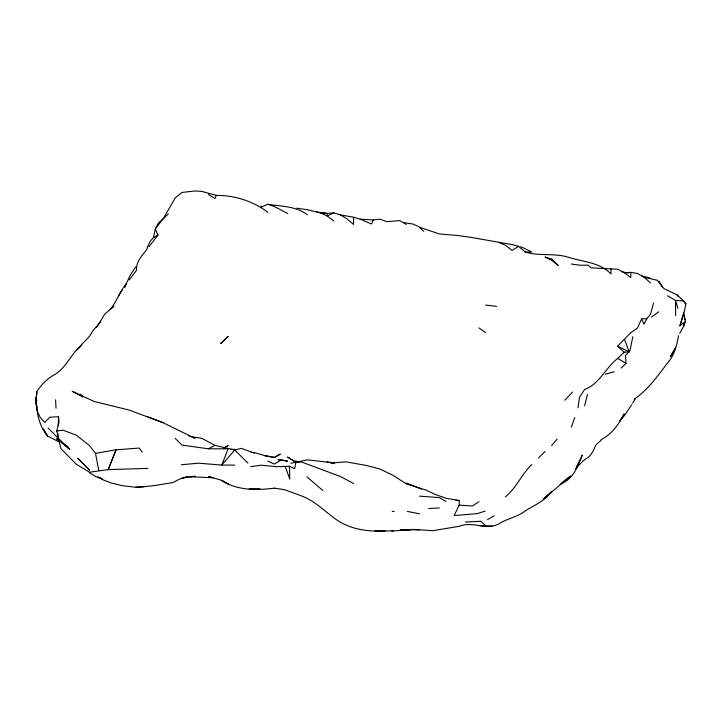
<?xml version="1.0" encoding="UTF-8"?>
<svg xmlns="http://www.w3.org/2000/svg" width="722" height="722" viewBox="0 0 722 722"><rect width="100%" height="100%" fill="white"/><g stroke="black" fill="none" stroke-linecap="round" stroke-linejoin="round"><path stroke-width="1.08" d="M406.378 224.425L399.78 220.643L386.577 221.627L379.98 219.145L373.373 219.966L371.487 223.955L360.179 219.172L353.572 217.232L340.369 214.858L333.772 212.891L327.174 213.378L327.165 215.977L333.772 220.968M571.4 264.053L580.912 265.299L588.033 265.136L591.21 267.844L611.011 268.927L611.011 274.017C600.009 262.194 582.952 261.951 568.413 257.267C554.352 252.772 539.325 256.481 525.201 252.014L518.595 246.346L513.261 244.83L470.888 237.348L457.387 235.444L439.391 233.973L421.332 227.854L412.984 224.037L403.923 222.665M624.214 272.708L630.811 272.384L630.811 277.582L624.214 272.708L617.608 269.18L611.011 268.927M135.745 266.987L130.204 275.208L124.644 287.239L126.142 283.954C119.762 291.832 116.585 301.652 110.24 309.413L113.895 306.263L104.889 313.944L97.993 325.207L93.309 330.125L89.537 336.19L76.333 350.35L80.972 345.874C70.187 354.466 65.937 369.132 53.022 375.467C46.379 379.555 40.892 385.241 36.732 391.811C35.432 407.064 37.49 423.868 47.481 436.07L59.827 442.279M36.56 395.078L36.732 391.811L36.1 403.806L36.732 407.027L36.642 404.979M36.732 400.575L36.308 396.784L36.1 403.806L36.443 397.262M60.657 441.792L69.736 449.436L57.787 437.749L57.941 433.326M58.211 425.592L58.518 416.747L49.935 417.172L44.638 422.469L40.197 417.406L37.697 412.352M675.657 315.731L675.503 300.397L667.462 295.758M678.499 335.667C677.173 343.609 675.07 351.731 670.891 358.708M578.006 407.795L579.477 397.398L584.603 389.447C599.639 383.987 605.541 367.769 617.608 358.473L624.214 352.237L629.079 351.813L630.026 350.36L632.815 336.723M679.763 333.347L683.626 326.353L684.203 323.438M630.811 272.384L637.418 273.43L644.015 277.221L657.219 280.235L663.816 288.511L677.019 294.82L683.617 301.02L685.9 303.763L684.086 312.436L679.934 325.821L685.476 321.398L683.337 312.87M129.139 279.974L136.521 270.335C135.781 261.554 142.433 255.398 147.153 248.955L147.414 247.032L150.311 241.085L153.443 237.7L155.275 229.018L157.974 235.083L148.94 246.753M147.947 468.379L108.21 469.616L89.537 472.224L76.333 464.246L60.829 448.57L56.785 430.989L59.033 421.783L58.518 416.747M584.603 405.863L587.446 394.374M653.518 302.951L650.612 314.043L646.831 318.7L644.015 324.169L641.569 318.916L646.831 318.7M679.934 325.821L683.626 313.348L684.979 319.548M571.409 427.144L574.73 417.524M683.626 326.353L685.476 321.398M115.944 449.977L108.21 469.616L116.098 449.815L139.175 448.073L142.342 452.234M641.569 318.916L637.418 328.167L630.811 332.625L617.608 346.235L624.214 352.237M624.214 413.724C618.962 424.229 611.769 434.148 601.11 439.725M267.763 212.25C253.124 201.194 234.713 195.292 216.392 195.391L214.957 198.505L208.351 194.353M290.858 463.244L307.364 459.878L333.772 462.82L346.073 461.854L366.776 465.555L379.98 469.011L393.183 475.41L406.378 483.939L426.188 490.139L434.969 494.371L445.988 498.234L459.192 500.508L459.192 505.147L454.129 515.58L477.125 513.613L485.202 511.104M155.32 228.73L158.551 222.981L163.506 218.215L175.347 197.756L181.953 192.476L194.769 190.978L201.754 191.402L216.392 195.391M631.741 404.708L624.593 415.385M274.306 457.486L280.145 454.183L274.306 457.486L264.514 455.591L254.559 452.577L251.256 452.477M122.541 289.405L118.381 296.056M632.634 403.12L635.198 399.076M623.51 415.195L619.918 420.745L624.349 415.682M572.672 392.001L564.803 400.214M576.454 466.791L582.338 455.022C577.961 466.556 572.826 479.742 560.146 484.236M670.422 359.394C659.249 373.418 649.213 389.14 634.115 399.221M155.546 228.558L162.143 220.03L168.262 213.902M96.134 327.31L100.728 321.489M531.798 464.535C521.564 474.228 516.365 488.09 505.4 496.808M551.599 445.546L557.14 439.084M575.488 468.777L583.376 460.627L589.405 456.484L593.222 451.06L595.849 444.96L601.002 440.312M538.404 458.046L545.002 451.485M621.155 368.103L626.028 363.292L625.478 355.359L629.079 351.813L624.665 339.647M658.879 311.742L651.515 317.03M561.77 482.747L570.506 476.06L543.783 498.74L551.599 491.474C545.101 500.924 534.84 504.976 525.562 510.671M478.993 501.727L472.387 505.969L459.192 505.147M518.595 246.346L511.997 250.408L505.391 245.263L498.794 242.402M224.38 447.766L228.152 445.447L223.802 448.1M280.966 460.14L274.36 464.056L267.763 461.132M487.521 519.614L494.074 515.779M525.282 510.923C517.286 517.096 507.097 518.504 498.794 523.937C486.321 530.381 472.215 520.896 459.472 526.284L432.785 530.679L413.805 529.461L419.581 529.659L400.105 530.119L412.154 529.452L393.183 530.986L374.98 530.86L385.061 530.814C368.563 531.924 351.352 529.596 337.291 520.282C325.189 511.943 315.054 500.653 300.74 495.644L284.603 489.724L274.577 488.135M153.443 237.7L157.974 235.083M175.157 438.353L181.953 445.086L208.351 448.804L214.957 445.384L234.758 450.014L241.356 448.362L254.559 453.181M333.772 212.891L327.165 215.977L320.568 212.945L307.364 209.714M307.364 214.795C296.029 206.005 281.183 206.474 267.763 204.254L261.165 207.295L261.156 205.878M605.343 374.222L614.269 371.749M188.207 476.773L179.688 479.083L172.639 482.639L151.945 485.933L135.745 487.269L122.541 485.707L111.323 483.054L103.417 479.995L97.732 476.746M56.785 430.989L63.13 430.222L76.333 435.204L89.537 445.591L95.512 453.353L115.8 449.824M187.169 476.962L181.953 477.865L195.148 476.285L189.2 476.71M250.615 466.674L261.274 465.212L277.113 466.728L289.468 466.241L294.666 468.668L295.849 462.306L300.767 461.737L340.369 476.493L353.572 483.496M274.36 488.153C256.445 490.473 236.78 490.563 221.185 480.175L208.351 476.493L212.9 477.765L189.913 476.764M181.312 464.778L198.532 463.19L221.347 465.031L234.749 465.139M465.338 522.051L480.816 521.257L485.59 525.67M135.745 487.269L144.454 486.79M428.651 508.487L439.382 507.954M230.354 449.4L234.758 449.346M525.201 252.014L531.798 251.987L520.779 246.662M392.226 511.429L394.131 511.429M208.351 448.804L228.152 448.822L221.753 465.031L234.758 450.014L247.962 463.136M249.243 488.749L259.857 488.767M360.179 219.172L373.373 219.966M485.256 525.932L478.993 525.544L492.196 526.32M327.174 213.378L320.568 212.945L325.839 213.369M455.943 500.283L459.192 500.508M419.581 496.158L439.382 497.611L445.988 501.411M683.617 301.02L675.503 300.397L677.922 308.375M300.442 461.755L294.17 461.096L287.564 457.071L294.242 461.295L299.44 461.755M485.59 305.081L496.619 306.336M316.805 211.979L325.884 213.315M296.986 208.18L307.202 209.714M201.339 438.227L191.583 436.72L163.055 422.704L129.139 410.06L94.185 401.486L72.209 391.306L82.94 396.992L80.304 394.257L82.434 396.838M333.799 463.199L327.165 462.143L334.34 463.208M264.514 455.591L274.36 457.396M407.307 511.411L419.581 513.838M622.301 271.887L628.131 273.042M641.804 275.867L649.863 277.97M391.297 530.39L393.183 530.986M267.763 204.254L274.36 206.474L287.708 213.531M102.741 479.282L95.9 476.719L89.519 472.775M163.055 422.704L147.243 416.585M421.549 489.146L406.694 483.063M188.55 435.655L195.157 438.453M617.608 346.235L629.079 351.813M201.916 438.371L214.957 445.384M617.671 358.401L626.028 363.292M99.907 477.621L101.793 478.731M340.369 214.858L346.975 218.883L353.572 224.443L353.572 217.232M63.536 444.22L68.067 447.053L61.857 442.586M478.993 327.914L485.59 332.643M59.195 440.673L56.533 438.768L59.005 440.582M684.266 302.536L685.9 303.763M419.581 227.701L423.886 231.347M644.015 277.221L650.612 282.952M322.815 490.527L306.94 476.827M48.13 428.074L57.787 437.749M677.019 294.82L678.283 296.679M659.096 281.129L662.264 286.923M285.217 466.502L289.793 479.101L289.468 466.241M95.512 453.353L98.797 470.491M36.308 404.419L37.454 411.378M55.576 399.808L56.036 408.264M36.308 396.784L36.479 400.881M675.621 347.814L670.422 356.623L675.621 347.814M221.194 342.986L220.788 343.636L228.161 336.344L221.194 342.986M282.907 460.212L278.033 459.643L287.564 461.141L282.907 460.212M551.87 259.189L545.002 257.05L551.599 260.227L558.205 265.389L551.87 259.189M221.618 480.356L228.161 483.948L221.618 480.356M89.537 470.157L77.922 458.434L89.537 470.157M47.481 436.07L43.329 429.048L47.481 436.07"/></g></svg>
